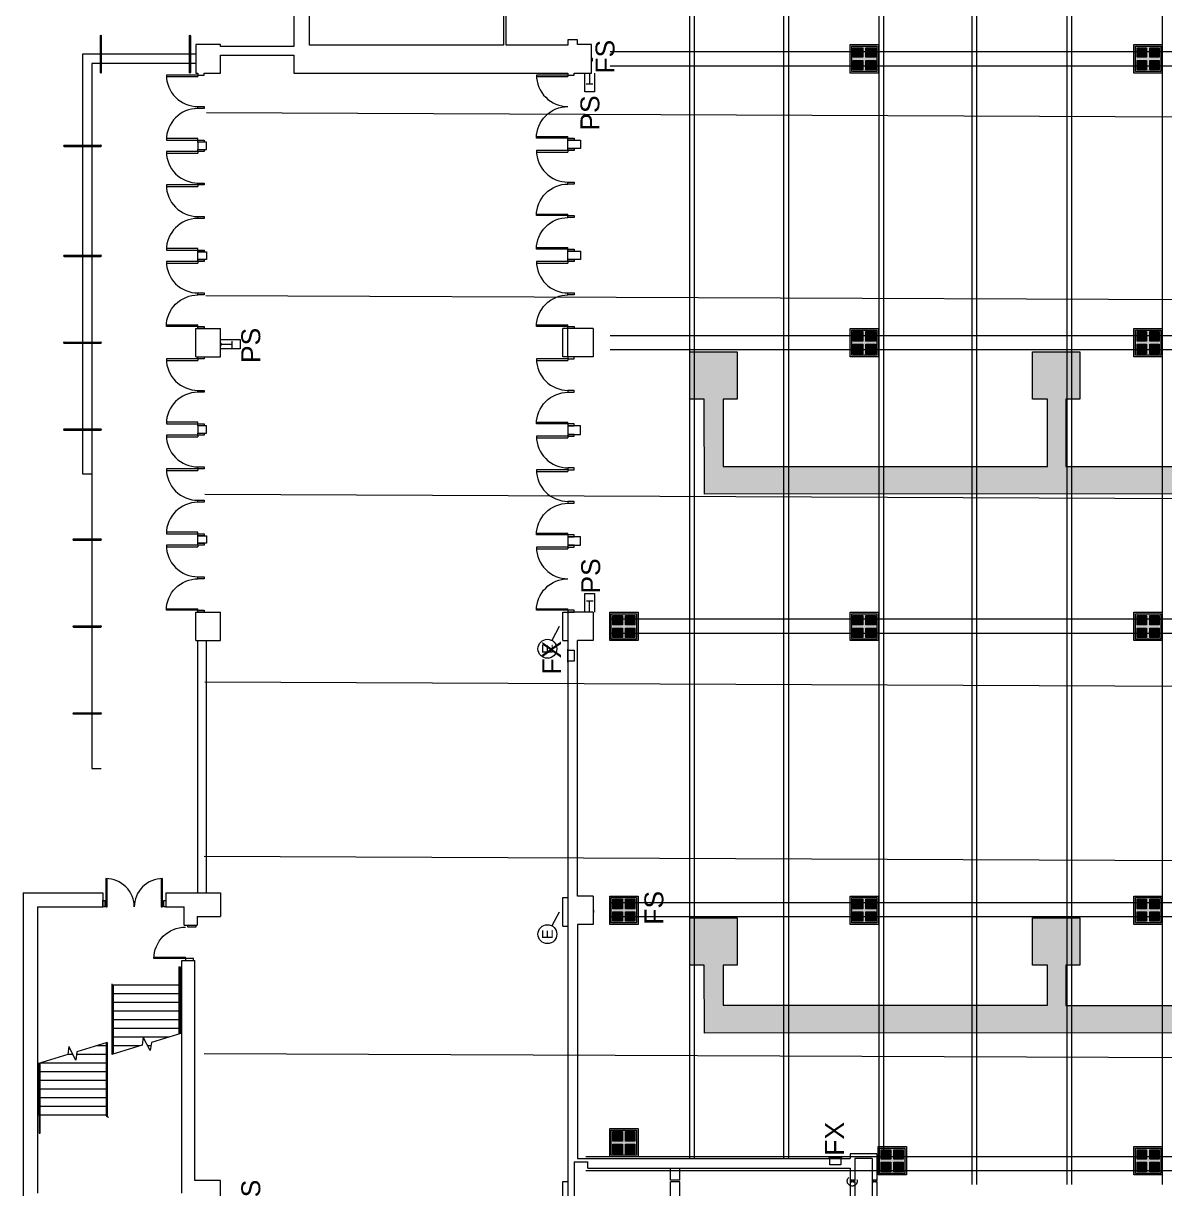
# Model space of a CAD drawing. Header units: inches. Extents: x -10671 to 1761, y -674 to 7170.
# Drawn here: x -10445 to -8997, y 3985 to 5463 of the extents above; entities that cross this region are included whole.
import ezdxf

# ---------------------------------------------------------------- set-up
doc = ezdxf.new("R2010")
doc.units = ezdxf.units.IN
doc.header["$LTSCALE"] = 19.2
doc.header["$MEASUREMENT"] = 0
doc.linetypes.add('DASH2', pattern=[0.911458, 0.651042, -0.260417])
doc.linetypes.add('DASHED', pattern=[1.953125, 1.302083, -0.651042])
for name, color, linetype, lineweight in [('DWG-0', 7, 'Continuous', 18), ('Venue-Ceiling-Lights Circuits', 7, 'Continuous', 5), ('Venue-Floor Pockets', 7, 'Continuous', 5), ('Venue-Power', 7, 'Continuous', 5), ('Venue-Walls and Doors', 7, 'Continuous', 5)]:
    doc.layers.add(name, color=color, linetype=linetype, lineweight=lineweight)
for name, color, linetype, lineweight, true_color in [('DWG-bldg-utility box', 3, 'Continuous', 18, 0x00ff00), ('Venue-Ceiling-HVAC', 7, 'Continuous', 5, 0xbbbbbb), ('Venue-Columns', 7, 'Continuous', 18, 0xc0c0c0), ('Venue-Expansioin Joint', 1, 'DASHED', 18, 0xff0000), ('Venue-Fire Apparatus and Text', 1, 'Continuous', 5, 0xff0000), ('Venue-Rigging Steel-High', 7, 'Continuous', 5, 0x800000), ('Venue-Rigging Steel-Low', 7, 'Continuous', 5, 0x0000dd)]:
    doc.layers.add(name, color=color, linetype=linetype, lineweight=lineweight, true_color=true_color)
doc.styles.add('Arial', font='Arial')

# ---------------------------------------------------------------- blocks, each defined once
blk = doc.blocks.new('AD03A')
at = {"layer": 'DWG-0'}
for p, q in [((0, 1), (0, 0)), ((0.049, 0), (0.049, 0.999)), ((0, 0), (0.049, 0))]:
    blk.add_line(p, q, dxfattribs=at)
blk.add_arc((0, 0), 1, 0, 90, dxfattribs=at)
blk = doc.blocks.new('AD05A')
at = {"layer": 'DWG-0'}
for p, q in [((0, 0), (0.049, 0)), ((0, 0), (0, -1)), ((0.049, -0.999), (0.049, 0))]:
    blk.add_line(p, q, dxfattribs=at)
blk.add_arc((0, 0), 1, 270, 0, dxfattribs=at)
blk = doc.blocks.new('FLOORBOX')
at = {"layer": 'Venue-Floor Pockets', "linetype": 'Continuous', "lineweight": 0, "true_color": 0xaaaaaa}
blk.add_hatch(color=253, dxfattribs=at).paths.add_polyline_path([(-18, 18), (18, 18), (18, -18), (-18, -18)])
at = {"layer": 'Venue-Floor Pockets', "linetype": 'Continuous', "lineweight": 0, "true_color": 0xbbbbbb}
blk.add_hatch(color=9, dxfattribs=at).paths.add_polyline_path([(-16, 16), (16, 16), (16, -16), (-16, -16)])
at = {"layer": 'Venue-Floor Pockets', "linetype": 'Continuous', "lineweight": 0, "true_color": 0xdddddd}
for points in [[(-14, 14), (-2, 14), (-2, 2), (-14, 2)], [(2, 14), (14, 14), (14, 2), (2, 2)], [(-14, -2), (-2, -2), (-2, -14), (-14, -14)], [(2, -2), (14, -2), (14, -14), (2, -14)]]:
    blk.add_hatch(color=254, dxfattribs=at).paths.add_polyline_path(points)
at = {"layer": 'Venue-Floor Pockets', "color": 7, "linetype": 'Continuous', "lineweight": 5, "flags": 128}
for points in [[(-18, 18), (18, 18), (18, -18), (-18, -18)], [(-16, 16), (16, 16), (16, -16), (-16, -16)], [(-14, 14), (-2, 14), (-2, 2), (-14, 2)], [(2, 14), (14, 14), (14, 2), (2, 2)], [(-14, -2), (-2, -2), (-2, -14), (-14, -14)], [(2, -2), (14, -2), (14, -14), (2, -14)]]:
    blk.add_lwpolyline(points, close=True, dxfattribs=at)
blk = doc.blocks.new('DR2')
at = {"layer": 'DWG-0', "flags": 128}
blk.add_lwpolyline([(1, -0.951), (0, -0.951), (0, -1), (1, -1, 0.414214), (0, 0, 0.414214), (1, 1), (0, 1), (0, 0.951), (1, 0.951)], format="xyb", dxfattribs=at)
blk = doc.blocks.new('FX')
at = {"layer": 'Venue-Fire Apparatus and Text'}
for p, q in [((0, -5.75), (0, 10.75)), ((0.5, 10.75), (0, 10.75)), ((0.5, -5.75), (0.5, 10.75)), ((0.5, -5.75), (0, -5.75))]:
    blk.add_line(p, q, dxfattribs=at)
at = {"layer": 'Venue-Fire Apparatus and Text', "flags": 128}
blk.add_lwpolyline([(0, 9.5), (0, -4.5), (-8, -4.5), (-8, 9.5)], close=True, dxfattribs=at)

msp = doc.modelspace()

# ---------------------------------------------------------------- hatches: boundary and pattern name
at = {"layer": 'Venue-Ceiling-HVAC', "linetype": 'Continuous', "lineweight": 0, "true_color": 0xbbbbbb}
for points in [[(-9581.3, 4866.2), (-9581.7, 4986.5), (-9599.5, 4986.5), (-9599.5, 5046.5), (-9539.5, 5046.5), (-9539.5, 4986.5), (-9557.3, 4986.5), (-9557.3, 4901.3), (-9145.8, 4901.3), (-9145.8, 4986.6), (-9165, 4986.6), (-9165, 5046.5), (-9104.9, 5046.5), (-9104.9, 4986.6), (-9122.6, 4986.6), (-9122.6, 4901.2), (-8699.1, 4901.2), (-8699.1, 4986.4), (-8718.3, 4986.4), (-8718.3, 5046.5), (-8658.4, 5046.5), (-8658.4, 4986.5), (-8676.1, 4986.5), (-8676.1, 4901.4), (-8250.4, 4901.4), (-8250.4, 4986.5), (-8269.6, 4986.5), (-8269.6, 5046.5), (-8209.6, 5046.5), (-8209.6, 4986.5), (-8227.3, 4986.5), (-8227.3, 4900.8), (-7816.7, 4900.8), (-7816.7, 4986.5), (-7835.9, 4986.5), (-7835.9, 5046.5), (-7775.9, 5046.5), (-7775.9, 4986.5), (-7793.3, 4986.5), (-7793.3, 4901.1), (-7559.3, 4901.6), (-7559.3, 4866.8)], [(-9581.3, 4182.6), (-9581.7, 4268.6), (-9599.5, 4268.6), (-9599.5, 4328.6), (-9539.5, 4328.6), (-9539.5, 4268.6), (-9557.3, 4268.6), (-9557.3, 4217.8), (-9145.8, 4217.8), (-9145.8, 4268.6), (-9165, 4268.6), (-9165, 4328.6), (-9104.9, 4328.6), (-9104.9, 4268.6), (-9122.6, 4268.6), (-9122.6, 4217.3), (-8699.1, 4217.3), (-8699.1, 4268.5), (-8718.3, 4268.5), (-8718.3, 4328.6), (-8658.4, 4328.6), (-8658.4, 4268.6), (-8676.1, 4268.6), (-8676.1, 4217.3), (-8250.4, 4217.3), (-8250.4, 4268.6), (-8269.6, 4268.6), (-8269.6, 4328.6), (-8209.6, 4328.6), (-8209.6, 4268.6), (-8227.3, 4268.6), (-8227.3, 4218.2), (-7816.7, 4218.2), (-7816.7, 4268.6), (-7835.9, 4268.6), (-7835.9, 4328.6), (-7775.9, 4328.6), (-7775.9, 4268.6), (-7793.3, 4268.6), (-7793.3, 4217.4), (-7559.4, 4217.9), (-7559.3, 4183.2)], [(-9581.3, 4182.6), (-9581.7, 4268.6), (-9599.5, 4268.6), (-9599.5, 4328.6), (-9539.5, 4328.6), (-9539.5, 4268.6), (-9557.3, 4268.6), (-9557.3, 4217.8), (-9145.8, 4217.8), (-9145.8, 4268.6), (-9165, 4268.6), (-9165, 4328.6), (-9104.9, 4328.6), (-9104.9, 4268.6), (-9122.6, 4268.6), (-9122.6, 4217.3), (-8699.1, 4217.3), (-8699.1, 4268.5), (-8718.3, 4268.5), (-8718.3, 4328.6), (-8658.4, 4328.6), (-8658.4, 4268.6), (-8676.1, 4268.6), (-8676.1, 4217.3), (-8250.4, 4217.3), (-8250.4, 4268.6), (-8269.6, 4268.6), (-8269.6, 4328.6), (-8209.6, 4328.6), (-8209.6, 4268.6), (-8227.3, 4268.6), (-8227.3, 4218.2), (-7816.7, 4218.2), (-7816.7, 4268.6), (-7835.9, 4268.6), (-7835.9, 4328.6), (-7775.9, 4328.6), (-7775.9, 4268.6), (-7793.3, 4268.6), (-7793.3, 4217.4), (-7559.4, 4217.9), (-7559.3, 4183.2)]]:
    msp.add_hatch(color=9, dxfattribs=at).paths.add_polyline_path(points)
at = {"layer": 'Venue-Power', "linetype": 'Continuous', "lineweight": 0}
for points in [[(-9765.4, 4697.9), (-9765.3, 4698.1), (-9765.3, 4697.9)], [(-9765.4, 4335.9), (-9765.3, 4336.1), (-9765.3, 4335.9)]]:
    msp.add_hatch(color=7, dxfattribs=at).paths.add_polyline_path(points)

# ---------------------------------------------------------------- linework, layer by layer
at = {"layer": 'Venue-Ceiling-HVAC', "flags": 128}
for points in [[(-7559.3, 4866.8), (-9581.3, 4866.2), (-9581.7, 4986.5), (-9599.5, 4986.5), (-9599.5, 5046.5), (-9539.5, 5046.5), (-9539.5, 4986.5), (-9557.3, 4986.5), (-9557.3, 4901.3), (-9145.8, 4901.3), (-9145.8, 4986.6), (-9165, 4986.6), (-9165, 5046.5), (-9104.9, 5046.5), (-9104.9, 4986.6), (-9122.6, 4986.6), (-9122.6, 4901.2), (-8699.1, 4901.2)], [(-7559.3, 4183.2), (-9581.3, 4182.6), (-9581.7, 4268.6), (-9599.5, 4268.6), (-9599.5, 4328.6), (-9539.5, 4328.6), (-9539.5, 4268.6), (-9557.3, 4268.6), (-9557.3, 4217.8), (-9145.8, 4217.8), (-9145.8, 4268.6), (-9165, 4268.6), (-9165, 4328.6), (-9104.9, 4328.6), (-9104.9, 4268.6), (-9122.6, 4268.6), (-9122.6, 4217.3), (-8699.1, 4217.3)], [(-7559.3, 4183.2), (-9581.3, 4182.6), (-9581.7, 4268.6), (-9599.5, 4268.6), (-9599.5, 4328.6), (-9539.5, 4328.6), (-9539.5, 4268.6), (-9557.3, 4268.6), (-9557.3, 4217.8), (-9145.8, 4217.8), (-9145.8, 4268.6), (-9165, 4268.6), (-9165, 4328.6), (-9104.9, 4328.6), (-9104.9, 4268.6), (-9122.6, 4268.6), (-9122.6, 4217.3), (-8699.1, 4217.3)]]:
    msp.add_lwpolyline(points, dxfattribs=at)
at = {"layer": 'Venue-Ceiling-Lights Circuits', "color": 7, "linetype": 'Continuous', "lineweight": 5}
for p, q in [((-7467.2, 5338.2), (-10212.8, 5349.7)), ((-7468.2, 5106.4), (-10213.8, 5117.9)), ((-7469.3, 4854), (-10214.9, 4865.5)), ((-7469.3, 4616), (-10214.9, 4627.5)), ((-7470.2, 4394.8), (-10215.8, 4406.3)), ((-7470.2, 4144.7), (-10215.8, 4156.2))]:
    msp.add_line(p, q, dxfattribs=at)
at = {"layer": 'Venue-Columns'}
for p, q in [((-9760.8, 5040.3), (-9760.8, 5076.3)), ((-9760.8, 4680.3), (-9760.8, 4716.3)), ((-9760.8, 4318.3), (-9760.8, 4354.3)), ((-9760.8, 3958.3), (-9760.8, 3994.3))]:
    msp.add_line(p, q, dxfattribs=at)
at = {"layer": 'Venue-Expansioin Joint', "flags": 128}
for points in [[(-9394.3, 3993.8), (-9394.3, 3995.8), (-9396.3, 3995.8), (-9396.3, 3993.8)], [(-9390.3, 3993.8), (-9390.3, 3995.8), (-9392.3, 3995.8), (-9392.3, 3993.8)]]:
    msp.add_lwpolyline(points, close=True, dxfattribs=at)
at = {"layer": 'Venue-Expansioin Joint'}
msp.add_circle((-9393.7, 3994.8), 6.29, dxfattribs=at)
at = {"layer": 'Venue-Fire Apparatus and Text', "color": 1, "linetype": 'Continuous', "true_color": 0xff0000}
for p, q in [((-9726.8, 5400.3), (-9726.8, 5386.3)), ((-9722.6, 5386.3), (-9731.3, 5386.3))]:
    msp.add_line(p, q, dxfattribs=at)
at = {"layer": 'Venue-Fire Apparatus and Text'}
for p, q in [((-10194.2, 5057.8), (-10195.2, 5057.8)), ((-10194.2, 5054.8), (-10194.2, 5057.8)), ((-10194.2, 5056.3), (-10180.2, 5056.3)), ((-10180.2, 5051.7), (-10180.2, 5060.4)), ((-10195.2, 5054.8), (-10194.2, 5054.8)), ((-9722.2, 4730.3), (-9730.9, 4730.3)), ((-9726.8, 4716.3), (-9726.8, 4730.3))]:
    msp.add_line(p, q, dxfattribs=at)
at = {"layer": 'Venue-Fire Apparatus and Text', "flags": 128}
for points in [[(-9724.3, 5415.6), (-9723.3, 5415.6), (-9723.3, 5418.6), (-9724.3, 5418.6)], [(-10194.2, 5062.3), (-10170.2, 5062.3), (-10170.2, 5050.3), (-10194.2, 5050.3)], [(-9732.8, 4716.4), (-9732.8, 4740.3), (-9720.8, 4740.3), (-9720.8, 4716.3)], [(-9722.3, 4335.6), (-9721.3, 4335.6), (-9721.3, 4338.6), (-9722.3, 4338.6)]]:
    msp.add_lwpolyline(points, dxfattribs=at)
at = {"layer": 'Venue-Fire Apparatus and Text', "color": 1, "linetype": 'Continuous', "true_color": 0xff0000, "flags": 128}
msp.add_lwpolyline([(-9720.7, 5400.3), (-9720.7, 5376.3), (-9732.7, 5376.3), (-9732.7, 5400.3)], dxfattribs=at)
at = {"layer": 'Venue-Power', "flags": 128}
for points in [[(-9765.3, 4698.1), (-9774.7, 4680.5)], [(-9765.3, 4336.1), (-9774.7, 4318.5)]]:
    msp.add_lwpolyline(points, dxfattribs=at)
at = {"layer": 'Venue-Power', "color": 7, "linetype": 'Continuous', "lineweight": 20, "flags": 128}
for points in [[(-9765.4, 4697.9), (-9765.3, 4698.1), (-9765.3, 4697.9)], [(-9765.4, 4335.9), (-9765.3, 4336.1), (-9765.3, 4335.9)]]:
    msp.add_lwpolyline(points, close=True, dxfattribs=at)
at = {"layer": 'Venue-Power'}
for centre in [(-9780.4, 4670), (-9780.4, 4308)]:
    msp.add_circle(centre, 12, dxfattribs=at)
at = {"layer": 'Venue-Rigging Steel-High'}
for p, q in [((-9600.2, 6841.4), (-9600.2, 4022.6)), ((-9594.2, 6841.4), (-9594.2, 4022.6)), ((-9480.7, 6841.4), (-9480.7, 4022.7)), ((-9474.7, 6841.4), (-9474.7, 4022.7)), ((-9360.1, 6841.4), (-9360.1, 4027.2)), ((-9354.1, 6841.4), (-9354.1, 4027.2)), ((-9241.9, 6841.4), (-9241.9, 3990.5)), ((-9235.9, 6841.4), (-9235.9, 3990.5)), ((-9121.4, 6841.4), (-9121.4, 3990.5)), ((-9115.4, 6841.4), (-9115.4, 3990.5)), ((-9000.3, 6841.4), (-9000.3, 3990.4)), ((-9000.3, 6841.4), (-9000.3, 3990.4))]:
    msp.add_line(p, q, dxfattribs=at)
at = {"layer": 'Venue-Rigging Steel-Low'}
for p, q in [((-7573.5, 5427.2), (-9700.7, 5427.2)), ((-7573.5, 5409.2), (-9700.7, 5409.2)), ((-7573.5, 5067), (-9700.7, 5067)), ((-7573.5, 5049), (-9700.7, 5049)), ((-7573.5, 4707.4), (-9700.7, 4707.4)), ((-7573.5, 4689.4), (-9700.7, 4689.4)), ((-7573.5, 4347.8), (-9700.7, 4347.8)), ((-7573.5, 4329.8), (-9700.7, 4329.8)), ((-7573.5, 4025.7), (-9731.5, 4025.7)), ((-7573.5, 4007.7), (-9731.5, 4007.7))]:
    msp.add_line(p, q, dxfattribs=at)
at = {"layer": 'Venue-Walls and Doors'}
for p, q in [((-10347.8, 5447.5), (-10347.8, 5401)), ((-10346.3, 5447.5), (-10346.3, 5401)), ((-10234.8, 5447.5), (-10234.8, 5401)), ((-10233.3, 5447.5), (-10233.3, 5401)), ((-10370.3, 5424.3), (-10370.3, 4891.8)), ((-10226.3, 5424.3), (-10370.3, 5424.3)), ((-10226.3, 5412.3), (-10358.3, 5412.3)), ((-10358.3, 5412.3), (-10358.3, 4518.3)), ((-10393.5, 5308.8), (-10347, 5308.8)), ((-10393.5, 5307.3), (-10347, 5307.3)), ((-10393.5, 5169.3), (-10347, 5169.3)), ((-10393.5, 5167.8), (-10347, 5167.8)), ((-10226.3, 5076.3), (-10195.3, 5076.3)), ((-10226.3, 5040.3), (-10226.3, 5076.3)), ((-10195.3, 5040.3), (-10195.3, 5076.3)), ((-9722.3, 5076.3), (-9760.8, 5076.3)), ((-9754.3, 5040.3), (-9754.3, 5076.3)), ((-9722.3, 5076.3), (-9722.3, 5040.3)), ((-10393.5, 5059), (-10347, 5059)), ((-10393.5, 5057.5), (-10347, 5057.5)), ((-10226.3, 5040.3), (-10195.3, 5040.3)), ((-9722.3, 5040.3), (-9760.8, 5040.3)), ((-10393.5, 4948.8), (-10347, 4948.8)), ((-10393.5, 4947.3), (-10347, 4947.3)), ((-10370.3, 4891.8), (-10358.3, 4891.8)), ((-10381.5, 4809.3), (-10347, 4809.3)), ((-10381.5, 4807.8), (-10347, 4807.8)), ((-10226.3, 4716.3), (-10195.2, 4716.3)), ((-10226.3, 4680.3), (-10226.3, 4716.3)), ((-10195.2, 4680.3), (-10195.2, 4716.3)), ((-9754.3, 4716.3), (-9754.3, 3863.8)), ((-9722.3, 4716.3), (-9754.3, 4716.3)), ((-9722.3, 4716.3), (-9722.3, 4680.3)), ((-10381.5, 4699), (-10347, 4699)), ((-10381.5, 4697.5), (-10347, 4697.5)), ((-10226.3, 4680.3), (-10195.2, 4680.3)), ((-10223.8, 4360.5), (-10223.8, 4680.3)), ((-10212.8, 4360.5), (-10212.8, 4680.3)), ((-9742.3, 4356.3), (-9742.3, 4680.3)), ((-9722.3, 4680.3), (-9742.3, 4680.3)), ((-10381.5, 4588.8), (-10347, 4588.8)), ((-10381.5, 4587.3), (-10347, 4587.3)), ((-10358.3, 4518.3), (-10346.3, 4518.3)), ((-10445.3, 4360.5), (-10344.3, 4360.5)), ((-10445.3, 4360.5), (-10445.3, 3961.5)), ((-10344.3, 4360.5), (-10344.3, 4360.5)), ((-10344.3, 4360.5), (-10344.3, 4342.5)), ((-10341.8, 4360.5), (-10341.8, 4360.5)), ((-10341.8, 4360.5), (-10341.8, 4360.5)), ((-10341.8, 4360.5), (-10341.8, 4360.5)), ((-10341.8, 4360.5), (-10341.8, 4360.5)), ((-10264.3, 4360.5), (-10195.2, 4360.5)), ((-10264.3, 4360.5), (-10264.3, 4342.5)), ((-10195.2, 4360.5), (-10195.2, 4330.5)), ((-9722.3, 4356.3), (-9742.3, 4356.3)), ((-9722.3, 4356.3), (-9722.3, 4320.3)), ((-10427.3, 4342.5), (-10344.3, 4342.5)), ((-10427.3, 4342.5), (-10427.3, 3979.5)), ((-10266.8, 4342.5), (-10266.8, 4342.5)), ((-10264.3, 4342.5), (-10241.3, 4342.5)), ((-10241.3, 4319.5), (-10241.2, 4342.5)), ((-10241.3, 4319.5), (-10224.8, 4319.5)), ((-10224.8, 4330.5), (-10224.8, 4319.5)), ((-10224.8, 4330.5), (-10195.2, 4330.5)), ((-9742.3, 4320.3), (-9742.3, 4023.3)), ((-9722.3, 4320.3), (-9742.3, 4320.3)), ((-10244.2, 4274.5), (-10227.8, 4274.5)), ((-10227.8, 3995.7), (-10227.8, 4274.5)), ((-10247.8, 4266.5), (-10246.3, 4266.5)), ((-10244.8, 4243.5), (-10332.8, 4243.5)), ((-10244.8, 4243.5), (-10244.8, 4182.4)), ((-10244.8, 4232.5), (-10332.8, 4232.5)), ((-10244.8, 4221.5), (-10332.8, 4221.5)), ((-10244.8, 4210.5), (-10332.8, 4210.5)), ((-10244.8, 4199.5), (-10332.8, 4199.5)), ((-10244.8, 4188.5), (-10332.8, 4188.5)), ((-10338.8, 4170.5), (-10338.8, 4077)), ((-10260.8, 4177.5), (-10332.8, 4177.5)), ((-10382.4, 4155.5), (-10388.8, 4155.5)), ((-10338.8, 4155.5), (-10377.8, 4155.5)), ((-10338.8, 4166.5), (-10352, 4166.5)), ((-10296.8, 4166.5), (-10332.8, 4166.5)), ((-10283.4, 4166.5), (-10287.4, 4166.5)), ((-10338.8, 4144.5), (-10424, 4144.5)), ((-10338.8, 4133.5), (-10426.8, 4133.5)), ((-10338.8, 4122.5), (-10426.8, 4122.5)), ((-10338.8, 4111.5), (-10426.8, 4111.5)), ((-10338.8, 4100.5), (-10426.8, 4100.5)), ((-10338.8, 4089.5), (-10426.8, 4089.5)), ((-10338.8, 4078.5), (-10426.8, 4078.5)), ((-10427.3, 4055.5), (-10427.3, 4055.5)), ((-10425.3, 4055.5), (-10423.8, 4055.5)), ((-9742.3, 4023.3), (-9396.3, 4023.3)), ((-9362.3, 4029.3), (-9396.3, 4029.3)), ((-9396.3, 4029.3), (-9396.3, 4023.3)), ((-9368.3, 4023.3), (-9390.3, 4023.3)), ((-9390.3, 4023.3), (-9390.3, 3995.8)), ((-9368.3, 4023.3), (-9368.3, 3995.8)), ((-9362.3, 4029.3), (-9362.3, 3995.8)), ((-9746.3, 4019.3), (-9746.3, 3863.8)), ((-9746.3, 4019.3), (-9729.3, 4019.3)), ((-9729.3, 4011.3), (-9729.3, 4019.3)), ((-9729.3, 4011.3), (-9396.3, 4011.3)), ((-9624.3, 3995.8), (-9624.3, 4011.3)), ((-9612.3, 3995.8), (-9612.3, 4011.3)), ((-9396.3, 4011.3), (-9396.3, 3995.8)), ((-9612.3, 3995.8), (-9624.3, 3995.8)), ((-9624.3, 3891.3), (-9624.3, 3993.8)), ((-9612.3, 3993.8), (-9624.3, 3993.8)), ((-9612.3, 3891.3), (-9612.3, 3993.8)), ((-9390.3, 3995.8), (-9396.3, 3995.8)), ((-9396.3, 3993.8), (-9396.3, 3936.3)), ((-9390.3, 3993.8), (-9396.3, 3993.8)), ((-9390.3, 3993.8), (-9390.3, 3966.3)), ((-9362.3, 3995.8), (-9368.3, 3995.8)), ((-9362.3, 3993.8), (-9368.3, 3993.8)), ((-9368.3, 3993.8), (-9368.3, 3966.3)), ((-9362.3, 3993.8), (-9362.3, 3960.3))]:
    msp.add_line(p, q, dxfattribs=at)
at = {"layer": 'Venue-Walls and Doors', "linetype": 'DASH2'}
for p, q in [((-9760.8, 4716.3), (-9754.3, 4716.3)), ((-9760.8, 4680.3), (-9754.3, 4680.3)), ((-9760.8, 4354.3), (-9754.3, 4354.3)), ((-9760.8, 4318.3), (-9754.3, 4318.3)), ((-9760.8, 3994.3), (-9754.3, 3994.3))]:
    msp.add_line(p, q, dxfattribs=at)
at = {"layer": 'Venue-Walls and Doors', "linetype": 'Continuous'}
for p, q in [((-10244.3, 3979.5), (-10244.2, 4274.5)), ((-10247.8, 4266.5), (-10247.8, 4181.5)), ((-10246.3, 4266.5), (-10246.3, 4181.9)), ((-10332.8, 4245), (-10332.8, 4155.5)), ((-10331.3, 4243.1), (-10331.3, 4155.9)), ((-10331.3, 4155.9), (-10331.3, 4243)), ((-10340.3, 4170.1), (-10340.3, 4079)), ((-10426.8, 4143.6), (-10426.8, 4078.5)), ((-10425.3, 4144.1), (-10425.3, 4055.5)), ((-10423.8, 4055.5), (-10423.8, 4144.6))]:
    msp.add_line(p, q, dxfattribs=at)
at = {"layer": 'Venue-Walls and Doors', "flags": 128}
for points in [[(-10102.2, 6517.3), (-10102.2, 5436.3), (-10102.2, 5433.8), (-10195.3, 5433.8), (-10195.3, 5436.3), (-10226.3, 5436.3), (-10226.3, 5400.3), (-10223.8, 5400.3), (-10223.8, 5397.8), (-10215.8, 5397.8), (-10215.8, 5400.3), (-10195.3, 5400.3), (-10195.3, 5422.8), (-10102.2, 5422.8), (-10102.2, 5400.3), (-9754.3, 5400.3), (-9754.3, 5397.8), (-9746.3, 5397.8), (-9746.3, 5400.3), (-9724.3, 5400.3), (-9724.3, 5436.3), (-9742.3, 5436.3), (-9742.3, 5442.3), (-9754.3, 5442.3), (-9754.3, 5435.7), (-9832.5, 5435.7), (-9832.5, 5490.9)], [(-9836.1, 5494.5), (-9836.1, 5435.7), (-10082.4, 5435.7), (-10082.4, 5760.3)], [(-10338.8, 4170.5), (-10377.3, 4158.7), (-10378.7, 4148.3), (-10387.5, 4165.4), (-10388.8, 4155.2), (-10427.3, 4143.5)], [(-10244.3, 4182.5), (-10282.8, 4170.7), (-10284.2, 4160.3), (-10293, 4177.4), (-10294.3, 4167.2), (-10332.8, 4155.5)], [(-10206.8, 3959.7), (-10195.2, 3959.7), (-10195.2, 3995.7), (-10227.8, 3995.7)]]:
    msp.add_lwpolyline(points, dxfattribs=at)
for points in [[(-10215.8, 5357.8), (-10215.8, 5355.3), (-10223.8, 5355.3), (-10223.8, 5357.8)], [(-10215.8, 5315.3), (-10215.8, 5312.8), (-10223.8, 5312.8), (-10223.8, 5315.3)], [(-10212.8, 5303.3), (-10212.8, 5312.8), (-10223.8, 5312.8), (-10223.8, 5303.3)], [(-9754.3, 5315.3), (-9754.3, 5317.8), (-9746.3, 5317.8), (-9746.3, 5315.3)], [(-9754.3, 5315.3), (-9754.3, 5317.8), (-9746.3, 5317.8), (-9746.3, 5315.3)], [(-9754.3, 5315.3), (-9738.3, 5315.3), (-9738.3, 5304.5), (-9754.3, 5304.5)], [(-9754.3, 5315.3), (-9738.3, 5315.3), (-9738.3, 5304.5), (-9754.3, 5304.5)], [(-10215.8, 5303.3), (-10215.8, 5300.8), (-10223.8, 5300.8), (-10223.8, 5303.3)], [(-9754.3, 5302), (-9754.3, 5304.5), (-9746.3, 5304.5), (-9746.3, 5302)], [(-9754.3, 5302), (-9754.3, 5304.5), (-9746.3, 5304.5), (-9746.3, 5302)], [(-10215.8, 5260.8), (-10215.8, 5258.3), (-10223.8, 5258.3), (-10223.8, 5260.8)], [(-9754.3, 5259.5), (-9754.3, 5262), (-9746.3, 5262), (-9746.3, 5259.5)], [(-10215.8, 5218.3), (-10215.8, 5215.8), (-10223.8, 5215.8), (-10223.8, 5218.3)], [(-9754.3, 5217), (-9754.3, 5219.5), (-9746.3, 5219.5), (-9746.3, 5217)], [(-10215.8, 5175.8), (-10215.8, 5173.3), (-10223.8, 5173.3), (-10223.8, 5175.8)], [(-9754.3, 5174.5), (-9754.3, 5177), (-9746.3, 5177), (-9746.3, 5174.5)], [(-9754.3, 5174.5), (-9738.3, 5174.5), (-9738.3, 5163.8), (-9754.3, 5163.8)], [(-10223.8, 5163.8), (-10223.8, 5173.3), (-10212.8, 5173.3), (-10212.8, 5163.8)], [(-10215.8, 5163.8), (-10215.8, 5161.3), (-10223.8, 5161.3), (-10223.8, 5163.8)], [(-9754.3, 5161.3), (-9754.3, 5163.8), (-9746.3, 5163.8), (-9746.3, 5161.3)], [(-10215.8, 5121.3), (-10215.8, 5118.8), (-10223.8, 5118.8), (-10223.8, 5121.3)], [(-9754.3, 5118.8), (-9754.3, 5121.3), (-9746.3, 5121.3), (-9746.3, 5118.8)], [(-10215.8, 5078.8), (-10215.8, 5076.3), (-10223.8, 5076.3), (-10223.8, 5078.8)], [(-9754.3, 5076.3), (-9754.3, 5078.8), (-9746.3, 5078.8), (-9746.3, 5076.3)], [(-10215.8, 5040.3), (-10215.8, 5037.8), (-10223.8, 5037.8), (-10223.8, 5040.3)], [(-9754.3, 5040.3), (-9754.3, 5037.8), (-9746.3, 5037.8), (-9746.3, 5040.3)], [(-10215.8, 4997.8), (-10215.8, 4995.3), (-10223.8, 4995.3), (-10223.8, 4997.8)], [(-9754.3, 4997.8), (-9754.3, 4995.3), (-9746.3, 4995.3), (-9746.3, 4997.8)], [(-10215.8, 4955.3), (-10215.8, 4952.8), (-10223.8, 4952.8), (-10223.8, 4955.3)], [(-10212.8, 4943.3), (-10212.8, 4952.8), (-10223.8, 4952.8), (-10223.8, 4943.3)], [(-9754.3, 4955.3), (-9754.3, 4952.8), (-9746.3, 4952.8), (-9746.3, 4955.3)], [(-9754.3, 4942), (-9738.3, 4942), (-9738.3, 4952.8), (-9754.3, 4952.8)], [(-10215.8, 4943.3), (-10215.8, 4940.8), (-10223.8, 4940.8), (-10223.8, 4943.3)], [(-9754.3, 4942), (-9754.3, 4939.5), (-9746.3, 4939.5), (-9746.3, 4942)], [(-10215.8, 4900.8), (-10215.8, 4898.3), (-10223.8, 4898.3), (-10223.8, 4900.8)], [(-9754.3, 4899.5), (-9754.3, 4897), (-9746.3, 4897), (-9746.3, 4899.5)], [(-10215.8, 4858.3), (-10215.8, 4855.8), (-10223.8, 4855.8), (-10223.8, 4858.3)], [(-9754.3, 4857), (-9754.3, 4854.5), (-9746.3, 4854.5), (-9746.3, 4857)], [(-10215.8, 4815.8), (-10215.8, 4813.3), (-10223.8, 4813.3), (-10223.8, 4815.8)], [(-10223.8, 4803.8), (-10223.8, 4813.3), (-10212.8, 4813.3), (-10212.8, 4803.8)], [(-9754.3, 4814.5), (-9754.3, 4812), (-9746.3, 4812), (-9746.3, 4814.5)], [(-9754.3, 4801.3), (-9738.3, 4801.3), (-9738.3, 4812), (-9754.3, 4812)], [(-10215.8, 4803.8), (-10215.8, 4801.3), (-10223.8, 4801.3), (-10223.8, 4803.8)], [(-9754.3, 4801.3), (-9754.3, 4798.8), (-9746.3, 4798.8), (-9746.3, 4801.3)], [(-10215.8, 4761.3), (-10215.8, 4758.8), (-10223.8, 4758.8), (-10223.8, 4761.3)], [(-10215.8, 4718.8), (-10215.8, 4716.3), (-10223.8, 4716.3), (-10223.8, 4718.8)], [(-9754.3, 4718.8), (-9754.3, 4716.3), (-9746.3, 4716.3), (-9746.3, 4718.8)], [(-10344.3, 4342.5), (-10344.3, 4350.5), (-10341.8, 4350.5), (-10341.8, 4342.5)], [(-10266.8, 4342.5), (-10266.8, 4350.5), (-10264.3, 4350.5), (-10264.3, 4342.5)], [(-10236.5, 4319.5), (-10226.5, 4319.5), (-10226.5, 4317), (-10236.5, 4317)], [(-10239.5, 4274.5), (-10229.5, 4274.5), (-10229.5, 4277), (-10239.5, 4277)], [(-9366.3, 3993.8), (-9366.3, 3995.8), (-9368.3, 3995.8), (-9368.3, 3993.8)], [(-9362.3, 3993.8), (-9362.3, 3995.8), (-9364.3, 3995.8), (-9364.3, 3993.8)]]:
    msp.add_lwpolyline(points, close=True, dxfattribs=at)
at = {"layer": 'Venue-Walls and Doors'}
for centre, radius, start, end in [((-10347, 5447.5), 0.75, 360, 180), ((-10234, 5447.5), 0.75, 360, 180), ((-10347, 5401), 0.75, 180, 0), ((-10234, 5401), 0.75, 180, 0), ((-10393.5, 5308), 0.75, 90.0001, 269.9999), ((-10347, 5308), 0.75, 269.8989, 90.1025), ((-10393.5, 5168.5), 0.75, 90.0001, 269.9999), ((-10347, 5168.5), 0.75, 269.8989, 90.1025), ((-10393.5, 5058.3), 0.75, 90.0001, 269.9999), ((-10347, 5058.3), 0.75, 269.8989, 90.1025), ((-10393.5, 4948), 0.75, 90.0001, 269.9999), ((-10347, 4948), 0.75, 269.8989, 90.1025), ((-10381.5, 4808.5), 0.75, 90.0001, 269.9999), ((-10347, 4808.5), 0.75, 269.8989, 90.1025), ((-10381.5, 4698.3), 0.75, 90.0001, 269.9999), ((-10347, 4698.3), 0.75, 269.8989, 90.1025), ((-10381.5, 4588), 0.75, 90.0001, 269.9999), ((-10347, 4588), 0.75, 269.8989, 90.1025), ((-10337.3, 4079), 3, 180, 270)]:
    msp.add_arc(centre, radius, start, end, dxfattribs=at)

# ---------------------------------------------------------------- block references
at = {"layer": 'DWG-bldg-utility box', "rotation": 90}
for p in [(-9378.3, 5418.3), (-9018.3, 5418.3), (-9378.3, 5058.3), (-9018.3, 5058.3), (-9683.3, 4698.3), (-9378.3, 4698.3), (-9018.3, 4698.3), (-9683.3, 4338.3), (-9378.3, 4338.3), (-9018.3, 4338.3), (-9683.3, 4043.5), (-9342.9, 4020.6), (-9018.3, 4020.6)]:
    msp.add_blockref('FLOORBOX', p, dxfattribs=at)
at = {"layer": 'Venue-Fire Apparatus and Text'}
for p, rotation in [((-9754.3, 4663.6), 180), ((-9412.7, 4023.6), 90)]:
    msp.add_blockref('FX', p, dxfattribs=dict(at, rotation=rotation))
at = {"layer": 'Venue-Walls and Doors'}
for name, p, xscale, yscale, zscale, rotation in [('AD05A', (-10223.8, 5397.8), 40, 40, 40, 270), ('AD05A', (-9754.3, 5397.8), 40, 40, 40, 270), ('AD03A', (-10223.8, 5315.3), 40, 40, 40, 90), ('AD05A', (-10223.8, 5300.8), 40, 40, 40, 270), ('AD05A', (-9754.3, 5302), 40, 40, 40, 270), ('AD05A', (-10223.8, 5258.3), 40, 40, 40, 270), ('AD03A', (-10223.8, 5175.8), 40, 40, 40, 90), ('AD05A', (-10223.8, 5161.3), 40, 40, 40, 270), ('AD05A', (-9754.3, 5161.3), 40, 40, 40, 270), ('AD05A', (-10223.8, 5037.8), 40, 40, 40, 270), ('AD05A', (-9754.3, 5037.8), 40, 40, 40, 270), ('AD03A', (-10223.8, 4955.3), 40, 40, 40, 90), ('AD05A', (-10223.8, 4940.8), 40, 40, 40, 270), ('AD05A', (-9754.3, 4939.5), 40, 40, 40, 270), ('AD05A', (-10223.8, 4898.3), 40, 40, 40, 270), ('AD05A', (-9754.3, 4897), 40, 40, 40, 270), ('AD03A', (-10223.8, 4815.8), 40, 40, 40, 90), ('AD05A', (-10223.8, 4801.3), 40, 40, 40, 270), ('AD05A', (-9754.3, 4798.8), 40, 40, 40, 270), ('DR2', (-10304.5, 4342.5), 36, 36, 36, 90)]:
    msp.add_blockref(name, p, dxfattribs=dict(at, xscale=xscale, yscale=yscale, zscale=zscale, rotation=rotation))
at = {"layer": 'Venue-Walls and Doors', "xscale": -40, "yscale": 40, "rotation": 270}
for p in [(-9754.3, 5317.8), (-9754.3, 5317.8), (-9754.3, 5219.5), (-9754.3, 5177), (-10223.8, 5078.8), (-9754.3, 5078.8), (-9754.3, 4955.3), (-9754.3, 4814.5), (-10223.8, 4718.8), (-9754.3, 4718.8), (-10239.5, 4277)]:
    msp.add_blockref('AD05A', p, dxfattribs=at)

# ---------------------------------------------------------------- texts
at = {"layer": 'Venue-Fire Apparatus and Text', "char_height": 24, "rotation": 90, "line_spacing_factor": 0.970891, "style": 'Arial'}
for s, insert, attachment_point in [('FS', (-9719.3, 5399.6), 1), ('PS', (-10156.5, 5054.8), 5), ('PS', (-9725.3, 4762.4), 5), ('FX', (-9775, 4658.7), 5), ('FS', (-9657.3, 4320), 1), ('FX', (-9416.2, 4048.4), 5), ('PS', (-10156.5, 3974.2), 5)]:
    msp.add_mtext(s, dxfattribs=dict(at, insert=insert, attachment_point=attachment_point))
at = {"layer": 'Venue-Fire Apparatus and Text', "color": 1, "true_color": 0xff0000, "insert": (-9726.3, 5349.6), "char_height": 24, "attachment_point": 5, "rotation": 90, "line_spacing_factor": 0.970891, "style": 'Arial'}
msp.add_mtext('PS', dxfattribs=at)
at = {"layer": 'Venue-Power', "char_height": 13.5, "attachment_point": 5, "rotation": 90, "line_spacing_factor": 0.970891, "style": 'Arial'}
for insert in [(-9780.3, 4669.7), (-9780.3, 4307.7)]:
    msp.add_mtext('E', dxfattribs=dict(at, insert=insert))

doc.saveas('drawing.dxf')
